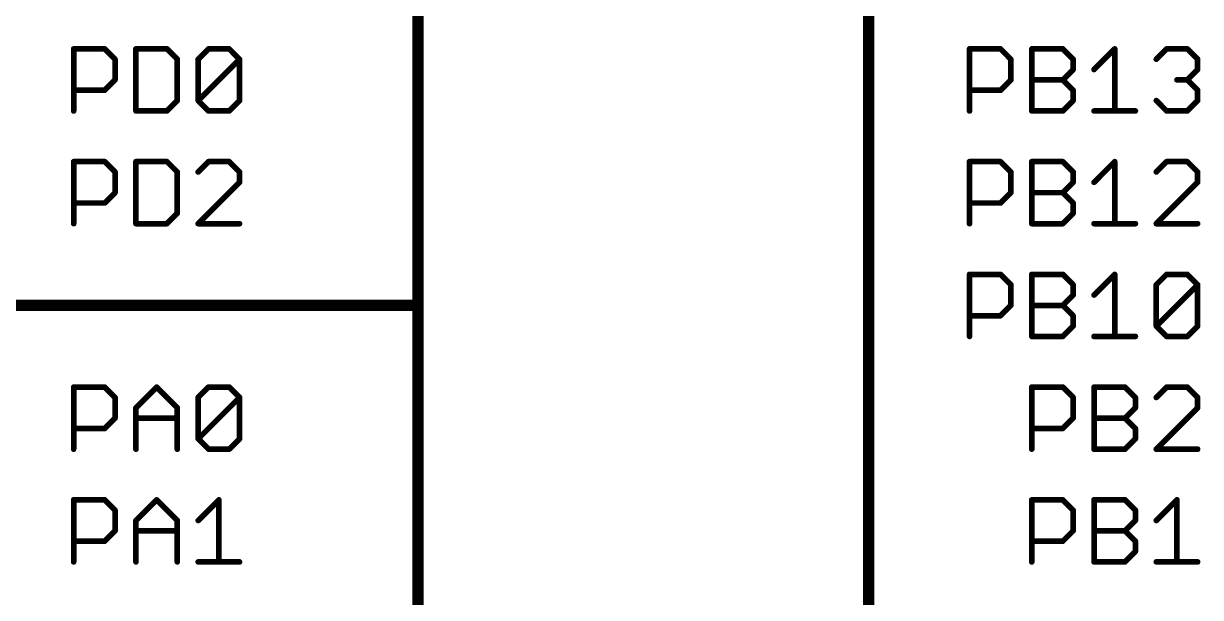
# Model space of a CAD drawing. Extents: x -173 to 61, y -47 to 113.
# Drawn here: x -21.59 to 4.94, y 26.44 to 39.37 of the extents above; entities that cross this region are included whole.
import ezdxf

# ---------------------------------------------------------------- set-up
doc = ezdxf.new("R2010")
doc.units = 0
doc.layers.add('94', color=14, linetype='CONTINUOUS')
doc.layers.add('95', color=251, linetype='CONTINUOUS')

msp = doc.modelspace()

# ---------------------------------------------------------------- linework, layer by layer
at = {"layer": '94', "const_width": 0.254}
for points in [[(-2.54, 55.88), (-2.54, -40.64)], [(-12.7, 40.64), (-12.7, 33.02)], [(-22.86, 33.02), (-12.7, 33.02)], [(-12.7, 33.02), (-12.7, -2.54)]]:
    msp.add_lwpolyline(points, dxfattribs=at)
at = {"layer": '94', "const_width": 0.127}
for points in [[(-12.6365, 33.02, 1), (-12.7635, 33.02)], [(-12.7635, 33.02, 1), (-12.6365, 33.02)], [(-12.7, 32.9565, 1), (-12.7, 33.0835)]]:
    msp.add_lwpolyline(points, format="xyb", dxfattribs=at)
at = {"layer": '95', "const_width": 0.127}
for points in [[(-20.4597, 37.4015), (-20.4597, 38.7997)], [(-20.4597, 38.7997), (-19.7606, 38.7997)], [(-19.7606, 38.7997), (-19.5276, 38.5667)], [(-19.0564, 38.7997), (-19.0564, 37.4015)], [(-18.3573, 38.7997), (-19.0564, 38.7997)], [(-18.1243, 38.5667), (-18.3573, 38.7997)], [(-17.6531, 38.5667), (-17.4201, 38.7997)], [(-17.4201, 38.7997), (-16.954, 38.7997)], [(-16.954, 38.7997), (-16.721, 38.5667)], [(-0.2664, 37.4015), (-0.2664, 38.7997)], [(-0.2664, 38.7997), (0.4327, 38.7997)], [(0.4327, 38.7997), (0.6657, 38.5667)], [(1.1369, 37.4015), (1.1369, 38.7997)], [(1.1369, 38.7997), (1.836, 38.7997)], [(1.836, 38.7997), (2.069, 38.5667)], [(2.5401, 38.3336), (3.0062, 38.7997)], [(3.0062, 38.7997), (3.0062, 37.4015)], [(3.9434, 38.5667), (4.1764, 38.7997)], [(4.1764, 38.7997), (4.6425, 38.7997)], [(4.6425, 38.7997), (4.8755, 38.5667)], [(-19.5276, 38.5667), (-19.5276, 38.1006)], [(-18.1243, 37.6345), (-18.1243, 38.5667)], [(-17.6531, 37.6345), (-17.6531, 38.5667)], [(-17.6531, 37.6345), (-16.721, 38.5667)], [(-16.721, 38.5667), (-16.721, 37.6345)], [(0.6657, 38.5667), (0.6657, 38.1006)], [(2.069, 38.5667), (2.069, 38.3336)], [(4.8755, 38.5667), (4.8755, 38.3336)], [(2.069, 38.3336), (1.836, 38.1006)], [(4.8755, 38.3336), (4.6425, 38.1006)], [(-19.5276, 38.1006), (-19.7606, 37.8676)], [(0.6657, 38.1006), (0.4327, 37.8676)], [(1.1369, 38.1006), (1.836, 38.1006)], [(1.836, 38.1006), (2.069, 37.8676)], [(4.6425, 38.1006), (4.4095, 38.1006)], [(4.6425, 38.1006), (4.8755, 37.8676)], [(-19.7606, 37.8676), (-20.4597, 37.8676)], [(-18.3573, 37.4015), (-18.1243, 37.6345)], [(-17.4201, 37.4015), (-17.6531, 37.6345)], [(-16.721, 37.6345), (-16.954, 37.4015)], [(0.4327, 37.8676), (-0.2664, 37.8676)], [(2.069, 37.6345), (1.836, 37.4015)], [(2.069, 37.8676), (2.069, 37.6345)], [(4.1764, 37.4015), (3.9434, 37.6345)], [(4.8755, 37.6345), (4.6425, 37.4015)], [(4.8755, 37.8676), (4.8755, 37.6345)], [(-19.0564, 37.4015), (-18.3573, 37.4015)], [(-16.954, 37.4015), (-17.4201, 37.4015)], [(1.836, 37.4015), (1.1369, 37.4015)], [(2.5401, 37.4015), (3.4723, 37.4015)], [(4.6425, 37.4015), (4.1764, 37.4015)], [(-20.4597, 34.8615), (-20.4597, 36.2597)], [(-20.4597, 36.2597), (-19.7606, 36.2597)], [(-19.7606, 36.2597), (-19.5276, 36.0267)], [(-19.5276, 36.0267), (-19.5276, 35.5606)], [(-19.0564, 36.2597), (-19.0564, 34.8615)], [(-18.3573, 36.2597), (-19.0564, 36.2597)], [(-18.1243, 36.0267), (-18.3573, 36.2597)], [(-18.1243, 35.0945), (-18.1243, 36.0267)], [(-17.4201, 36.2597), (-17.6531, 36.0267)], [(-16.954, 36.2597), (-17.4201, 36.2597)], [(-16.721, 36.0267), (-16.954, 36.2597)], [(-16.721, 35.7936), (-16.721, 36.0267)], [(-0.2664, 34.8615), (-0.2664, 36.2597)], [(-0.2664, 36.2597), (0.4327, 36.2597)], [(0.4327, 36.2597), (0.6657, 36.0267)], [(0.6657, 36.0267), (0.6657, 35.5606)], [(1.1369, 34.8615), (1.1369, 36.2597)], [(1.1369, 36.2597), (1.836, 36.2597)], [(1.836, 36.2597), (2.069, 36.0267)], [(2.069, 36.0267), (2.069, 35.7936)], [(2.5401, 35.7936), (3.0062, 36.2597)], [(3.0062, 36.2597), (3.0062, 34.8615)], [(4.1764, 36.2597), (3.9434, 36.0267)], [(4.6425, 36.2597), (4.1764, 36.2597)], [(4.8755, 36.0267), (4.6425, 36.2597)], [(4.8755, 35.7936), (4.8755, 36.0267)], [(-17.6531, 34.8615), (-16.721, 35.7936)], [(2.069, 35.7936), (1.836, 35.5606)], [(3.9434, 34.8615), (4.8755, 35.7936)], [(-19.5276, 35.5606), (-19.7606, 35.3276)], [(0.6657, 35.5606), (0.4327, 35.3276)], [(1.1369, 35.5606), (1.836, 35.5606)], [(1.836, 35.5606), (2.069, 35.3276)], [(-19.7606, 35.3276), (-20.4597, 35.3276)], [(0.4327, 35.3276), (-0.2664, 35.3276)], [(2.069, 35.3276), (2.069, 35.0945)], [(-18.3573, 34.8615), (-18.1243, 35.0945)], [(2.069, 35.0945), (1.836, 34.8615)], [(-19.0564, 34.8615), (-18.3573, 34.8615)], [(-16.721, 34.8615), (-17.6531, 34.8615)], [(1.836, 34.8615), (1.1369, 34.8615)], [(2.5401, 34.8615), (3.4723, 34.8615)], [(4.8755, 34.8615), (3.9434, 34.8615)], [(-0.2664, 32.3215), (-0.2664, 33.7197)], [(-0.2664, 33.7197), (0.4327, 33.7197)], [(0.4327, 33.7197), (0.6657, 33.4867)], [(1.1369, 32.3215), (1.1369, 33.7197)], [(1.1369, 33.7197), (1.836, 33.7197)], [(1.836, 33.7197), (2.069, 33.4867)], [(2.5401, 33.2536), (3.0062, 33.7197)], [(3.0062, 33.7197), (3.0062, 32.3215)], [(3.9434, 33.4867), (4.1764, 33.7197)], [(4.1764, 33.7197), (4.6425, 33.7197)], [(4.6425, 33.7197), (4.8755, 33.4867)], [(0.6657, 33.4867), (0.6657, 33.0206)], [(2.069, 33.4867), (2.069, 33.2536)], [(3.9434, 32.5545), (3.9434, 33.4867)], [(3.9434, 32.5545), (4.8755, 33.4867)], [(4.8755, 33.4867), (4.8755, 32.5545)], [(2.069, 33.2536), (1.836, 33.0206)], [(0.6657, 33.0206), (0.4327, 32.7876)], [(1.1369, 33.0206), (1.836, 33.0206)], [(1.836, 33.0206), (2.069, 32.7876)], [(0.4327, 32.7876), (-0.2664, 32.7876)], [(2.069, 32.7876), (2.069, 32.5545)], [(1.836, 32.3215), (1.1369, 32.3215)], [(2.069, 32.5545), (1.836, 32.3215)], [(2.5401, 32.3215), (3.4723, 32.3215)], [(4.1764, 32.3215), (3.9434, 32.5545)], [(4.6425, 32.3215), (4.1764, 32.3215)], [(4.8755, 32.5545), (4.6425, 32.3215)], [(-20.4597, 29.7815), (-20.4597, 31.1797)], [(-20.4597, 31.1797), (-19.7606, 31.1797)], [(-19.7606, 31.1797), (-19.5276, 30.9467)], [(-19.0564, 30.7136), (-18.5904, 31.1797)], [(-18.5904, 31.1797), (-18.1243, 30.7136)], [(-17.6531, 30.9467), (-17.4201, 31.1797)], [(-17.4201, 31.1797), (-16.954, 31.1797)], [(-16.954, 31.1797), (-16.721, 30.9467)], [(1.1369, 29.7815), (1.1369, 31.1797)], [(1.1369, 31.1797), (1.836, 31.1797)], [(1.836, 31.1797), (2.069, 30.9467)], [(2.5401, 29.7815), (2.5401, 31.1797)], [(2.5401, 31.1797), (3.2392, 31.1797)], [(3.2392, 31.1797), (3.4723, 30.9467)], [(4.1764, 31.1797), (3.9434, 30.9467)], [(4.6425, 31.1797), (4.1764, 31.1797)], [(4.8755, 30.9467), (4.6425, 31.1797)], [(-19.5276, 30.9467), (-19.5276, 30.4806)], [(-19.0564, 29.7815), (-19.0564, 30.7136)], [(-18.1243, 30.7136), (-18.1243, 29.7815)], [(-17.6531, 30.0145), (-17.6531, 30.9467)], [(-17.6531, 30.0145), (-16.721, 30.9467)], [(-16.721, 30.9467), (-16.721, 30.0145)], [(2.069, 30.9467), (2.069, 30.4806)], [(3.4723, 30.7136), (3.2392, 30.4806)], [(3.4723, 30.9467), (3.4723, 30.7136)], [(3.9434, 29.7815), (4.8755, 30.7136)], [(4.8755, 30.7136), (4.8755, 30.9467)], [(-19.5276, 30.4806), (-19.7606, 30.2476)], [(-19.0564, 30.4806), (-18.1243, 30.4806)], [(2.069, 30.4806), (1.836, 30.2476)], [(2.5401, 30.4806), (3.2392, 30.4806)], [(3.2392, 30.4806), (3.4723, 30.2476)], [(-19.7606, 30.2476), (-20.4597, 30.2476)], [(1.836, 30.2476), (1.1369, 30.2476)], [(3.4723, 30.2476), (3.4723, 30.0145)], [(-17.4201, 29.7815), (-17.6531, 30.0145)], [(-16.721, 30.0145), (-16.954, 29.7815)], [(3.4723, 30.0145), (3.2392, 29.7815)], [(-16.954, 29.7815), (-17.4201, 29.7815)], [(3.2392, 29.7815), (2.5401, 29.7815)], [(4.8755, 29.7815), (3.9434, 29.7815)], [(-20.4597, 27.2415), (-20.4597, 28.6397)], [(-20.4597, 28.6397), (-19.7606, 28.6397)], [(-19.7606, 28.6397), (-19.5276, 28.4067)], [(-19.0564, 28.1736), (-18.5904, 28.6397)], [(-18.5904, 28.6397), (-18.1243, 28.1736)], [(-17.6531, 28.1736), (-17.1871, 28.6397)], [(-17.1871, 28.6397), (-17.1871, 27.2415)], [(1.1369, 27.2415), (1.1369, 28.6397)], [(1.1369, 28.6397), (1.836, 28.6397)], [(1.836, 28.6397), (2.069, 28.4067)], [(2.5401, 27.2415), (2.5401, 28.6397)], [(2.5401, 28.6397), (3.2392, 28.6397)], [(3.2392, 28.6397), (3.4723, 28.4067)], [(3.9434, 28.1736), (4.4095, 28.6397)], [(4.4095, 28.6397), (4.4095, 27.2415)], [(-19.5276, 28.4067), (-19.5276, 27.9406)], [(2.069, 28.4067), (2.069, 27.9406)], [(3.4723, 28.4067), (3.4723, 28.1736)], [(-19.0564, 27.2415), (-19.0564, 28.1736)], [(-18.1243, 28.1736), (-18.1243, 27.2415)], [(3.4723, 28.1736), (3.2392, 27.9406)], [(-19.5276, 27.9406), (-19.7606, 27.7076)], [(-19.0564, 27.9406), (-18.1243, 27.9406)], [(2.069, 27.9406), (1.836, 27.7076)], [(2.5401, 27.9406), (3.2392, 27.9406)], [(3.2392, 27.9406), (3.4723, 27.7076)], [(-19.7606, 27.7076), (-20.4597, 27.7076)], [(1.836, 27.7076), (1.1369, 27.7076)], [(3.4723, 27.7076), (3.4723, 27.4745)], [(3.4723, 27.4745), (3.2392, 27.2415)], [(-17.6531, 27.2415), (-16.721, 27.2415)], [(3.2392, 27.2415), (2.5401, 27.2415)], [(3.9434, 27.2415), (4.8755, 27.2415)]]:
    msp.add_lwpolyline(points, dxfattribs=at)
at = {"layer": '95', "const_width": 0.0635}
for points in [[(-20.428, 38.7997, 1), (-20.4915, 38.7997)], [(-20.4597, 38.8314, 1), (-20.4597, 38.7679)], [(-19.7382, 38.8221, 1), (-19.7831, 38.7772)], [(-19.7606, 38.7679, 1), (-19.7606, 38.8314)], [(-19.0247, 38.7997, 1), (-19.0882, 38.7997)], [(-19.0564, 38.8314, 1), (-19.0564, 38.7679)], [(-18.3349, 38.8221, 1), (-18.3798, 38.7772)], [(-18.3573, 38.7679, 1), (-18.3573, 38.8314)], [(-17.4201, 38.8314, 1), (-17.4201, 38.7679)], [(-17.3977, 38.7772, 1), (-17.4426, 38.8221)], [(-16.9316, 38.8221, 1), (-16.9765, 38.7772)], [(-16.954, 38.7679, 1), (-16.954, 38.8314)], [(-0.2347, 38.7997, 1), (-0.2982, 38.7997)], [(-0.2664, 38.8314, 1), (-0.2664, 38.7679)], [(0.4551, 38.8221, 1), (0.4102, 38.7772)], [(0.4327, 38.7679, 1), (0.4327, 38.8314)], [(1.1686, 38.7997, 1), (1.1051, 38.7997)], [(1.1369, 38.8314, 1), (1.1369, 38.7679)], [(1.8584, 38.8221, 1), (1.8135, 38.7772)], [(1.836, 38.7679, 1), (1.836, 38.8314)], [(3.038, 38.7997, 1), (2.9745, 38.7997)], [(3.0287, 38.7772, 1), (2.9838, 38.8221)], [(4.1764, 38.8314, 1), (4.1764, 38.7679)], [(4.1989, 38.7772, 1), (4.154, 38.8221)], [(4.665, 38.8221, 1), (4.6201, 38.7772)], [(4.6425, 38.7679, 1), (4.6425, 38.8314)], [(-19.4958, 38.5667, 1), (-19.5593, 38.5667)], [(-19.55, 38.5442, 1), (-19.5051, 38.5891)], [(-18.0925, 38.5667, 1), (-18.156, 38.5667)], [(-18.1467, 38.5442, 1), (-18.1018, 38.5891)], [(-17.6214, 38.5667, 1), (-17.6849, 38.5667)], [(-17.6756, 38.5891, 1), (-17.6307, 38.5442)], [(-16.6893, 38.5667, 1), (-16.7528, 38.5667)], [(-16.6986, 38.5442, 1), (-16.7435, 38.5891)], [(-16.7435, 38.5442, 1), (-16.6986, 38.5891)], [(0.6975, 38.5667, 1), (0.634, 38.5667)], [(0.6433, 38.5442, 1), (0.6882, 38.5891)], [(2.1007, 38.5667, 1), (2.0372, 38.5667)], [(2.0465, 38.5442, 1), (2.0914, 38.5891)], [(3.921, 38.5891, 1), (3.9659, 38.5442)], [(4.9073, 38.5667, 1), (4.8438, 38.5667)], [(4.8531, 38.5442, 1), (4.898, 38.5891)], [(2.0372, 38.3336, 1), (2.1007, 38.3336)], [(2.0914, 38.3112, 1), (2.0465, 38.3561)], [(2.5177, 38.3561, 1), (2.5626, 38.3112)], [(4.8438, 38.3336, 1), (4.9073, 38.3336)], [(4.898, 38.3112, 1), (4.8531, 38.3561)], [(-19.5593, 38.1006, 1), (-19.4958, 38.1006)], [(-19.5051, 38.0781, 1), (-19.55, 38.123)], [(0.634, 38.1006, 1), (0.6975, 38.1006)], [(0.6882, 38.0781, 1), (0.6433, 38.123)], [(1.1369, 38.1323, 1), (1.1369, 38.0688)], [(1.8584, 38.123, 1), (1.8135, 38.0781)], [(1.8135, 38.123, 1), (1.8584, 38.0781)], [(1.836, 38.0688, 1), (1.836, 38.1323)], [(4.4095, 38.1323, 1), (4.4095, 38.0688)], [(4.665, 38.123, 1), (4.6201, 38.0781)], [(4.6201, 38.123, 1), (4.665, 38.0781)], [(4.6425, 38.0688, 1), (4.6425, 38.1323)], [(-20.4597, 37.8993, 1), (-20.4597, 37.8358)], [(-19.7831, 37.89, 1), (-19.7382, 37.8451)], [(-19.7606, 37.8358, 1), (-19.7606, 37.8993)], [(-18.1018, 37.6121, 1), (-18.1467, 37.657)], [(-17.6307, 37.657, 1), (-17.6756, 37.6121)], [(-17.6756, 37.657, 1), (-17.6307, 37.6121)], [(-16.6986, 37.6121, 1), (-16.7435, 37.657)], [(-0.2664, 37.8993, 1), (-0.2664, 37.8358)], [(0.4102, 37.89, 1), (0.4551, 37.8451)], [(0.4327, 37.8358, 1), (0.4327, 37.8993)], [(2.1007, 37.8676, 1), (2.0372, 37.8676)], [(2.0465, 37.8451, 1), (2.0914, 37.89)], [(2.0914, 37.6121, 1), (2.0465, 37.657)], [(3.9659, 37.657, 1), (3.921, 37.6121)], [(4.9073, 37.8676, 1), (4.8438, 37.8676)], [(4.8531, 37.8451, 1), (4.898, 37.89)], [(4.898, 37.6121, 1), (4.8531, 37.657)], [(-20.4915, 37.4015, 1), (-20.428, 37.4015)], [(-19.0564, 37.4333, 1), (-19.0564, 37.3697)], [(-19.0882, 37.4015, 1), (-19.0247, 37.4015)], [(-18.3798, 37.424, 1), (-18.3349, 37.379)], [(-18.3573, 37.3697, 1), (-18.3573, 37.4333)], [(-18.156, 37.6345, 1), (-18.0925, 37.6345)], [(-17.6849, 37.6345, 1), (-17.6214, 37.6345)], [(-17.4201, 37.4333, 1), (-17.4201, 37.3697)], [(-17.4426, 37.379, 1), (-17.3977, 37.424)], [(-16.9765, 37.424, 1), (-16.9316, 37.379)], [(-16.954, 37.3697, 1), (-16.954, 37.4333)], [(-16.7528, 37.6345, 1), (-16.6893, 37.6345)], [(-0.2982, 37.4015, 1), (-0.2347, 37.4015)], [(1.1369, 37.4333, 1), (1.1369, 37.3697)], [(1.1051, 37.4015, 1), (1.1686, 37.4015)], [(1.8135, 37.424, 1), (1.8584, 37.379)], [(1.836, 37.3697, 1), (1.836, 37.4333)], [(2.0372, 37.6345, 1), (2.1007, 37.6345)], [(2.5401, 37.4333, 1), (2.5401, 37.3697)], [(2.9745, 37.4015, 1), (3.038, 37.4015)], [(3.4723, 37.3697, 1), (3.4723, 37.4333)], [(4.1764, 37.4333, 1), (4.1764, 37.3697)], [(4.154, 37.379, 1), (4.1989, 37.424)], [(4.6201, 37.424, 1), (4.665, 37.379)], [(4.6425, 37.3697, 1), (4.6425, 37.4333)], [(4.8438, 37.6345, 1), (4.9073, 37.6345)], [(-20.428, 36.2597, 1), (-20.4915, 36.2597)], [(-20.4597, 36.2914, 1), (-20.4597, 36.2279)], [(-19.7382, 36.2821, 1), (-19.7831, 36.2372)], [(-19.7606, 36.2279, 1), (-19.7606, 36.2914)], [(-19.4958, 36.0267, 1), (-19.5593, 36.0267)], [(-19.55, 36.0042, 1), (-19.5051, 36.0491)], [(-19.0247, 36.2597, 1), (-19.0882, 36.2597)], [(-19.0564, 36.2914, 1), (-19.0564, 36.2279)], [(-18.3349, 36.2821, 1), (-18.3798, 36.2372)], [(-18.3573, 36.2279, 1), (-18.3573, 36.2914)], [(-18.0925, 36.0267, 1), (-18.156, 36.0267)], [(-18.1467, 36.0042, 1), (-18.1018, 36.0491)], [(-17.6756, 36.0491, 1), (-17.6307, 36.0042)], [(-17.4201, 36.2914, 1), (-17.4201, 36.2279)], [(-17.3977, 36.2372, 1), (-17.4426, 36.2821)], [(-16.9316, 36.2821, 1), (-16.9765, 36.2372)], [(-16.954, 36.2279, 1), (-16.954, 36.2914)], [(-16.6893, 36.0267, 1), (-16.7528, 36.0267)], [(-16.7435, 36.0042, 1), (-16.6986, 36.0491)], [(-0.2347, 36.2597, 1), (-0.2982, 36.2597)], [(-0.2664, 36.2914, 1), (-0.2664, 36.2279)], [(0.4551, 36.2821, 1), (0.4102, 36.2372)], [(0.4327, 36.2279, 1), (0.4327, 36.2914)], [(0.6975, 36.0267, 1), (0.634, 36.0267)], [(0.6433, 36.0042, 1), (0.6882, 36.0491)], [(1.1686, 36.2597, 1), (1.1051, 36.2597)], [(1.1369, 36.2914, 1), (1.1369, 36.2279)], [(1.8584, 36.2821, 1), (1.8135, 36.2372)], [(1.836, 36.2279, 1), (1.836, 36.2914)], [(2.1007, 36.0267, 1), (2.0372, 36.0267)], [(2.0465, 36.0042, 1), (2.0914, 36.0491)], [(3.038, 36.2597, 1), (2.9745, 36.2597)], [(3.0287, 36.2372, 1), (2.9838, 36.2821)], [(3.921, 36.0491, 1), (3.9659, 36.0042)], [(4.1764, 36.2914, 1), (4.1764, 36.2279)], [(4.1989, 36.2372, 1), (4.154, 36.2821)], [(4.665, 36.2821, 1), (4.6201, 36.2372)], [(4.6425, 36.2279, 1), (4.6425, 36.2914)], [(4.9073, 36.0267, 1), (4.8438, 36.0267)], [(4.8531, 36.0042, 1), (4.898, 36.0491)], [(-16.7528, 35.7936, 1), (-16.6893, 35.7936)], [(-16.6986, 35.7712, 1), (-16.7435, 35.8161)], [(2.0372, 35.7936, 1), (2.1007, 35.7936)], [(2.0914, 35.7712, 1), (2.0465, 35.8161)], [(2.5177, 35.8161, 1), (2.5626, 35.7712)], [(4.8438, 35.7936, 1), (4.9073, 35.7936)], [(4.898, 35.7712, 1), (4.8531, 35.8161)], [(-19.5593, 35.5606, 1), (-19.4958, 35.5606)], [(-19.5051, 35.5381, 1), (-19.55, 35.583)], [(0.634, 35.5606, 1), (0.6975, 35.5606)], [(0.6882, 35.5381, 1), (0.6433, 35.583)], [(1.1369, 35.5923, 1), (1.1369, 35.5288)], [(1.8584, 35.583, 1), (1.8135, 35.5381)], [(1.8135, 35.583, 1), (1.8584, 35.5381)], [(1.836, 35.5288, 1), (1.836, 35.5923)], [(-20.4597, 35.3593, 1), (-20.4597, 35.2958)], [(-19.7831, 35.35, 1), (-19.7382, 35.3051)], [(-19.7606, 35.2958, 1), (-19.7606, 35.3593)], [(-0.2664, 35.3593, 1), (-0.2664, 35.2958)], [(0.4102, 35.35, 1), (0.4551, 35.3051)], [(0.4327, 35.2958, 1), (0.4327, 35.3593)], [(2.1007, 35.3276, 1), (2.0372, 35.3276)], [(2.0465, 35.3051, 1), (2.0914, 35.35)], [(-18.156, 35.0945, 1), (-18.0925, 35.0945)], [(-18.1018, 35.0721, 1), (-18.1467, 35.117)], [(2.0372, 35.0945, 1), (2.1007, 35.0945)], [(2.0914, 35.0721, 1), (2.0465, 35.117)], [(-20.4915, 34.8615, 1), (-20.428, 34.8615)], [(-19.0564, 34.8933, 1), (-19.0564, 34.8297)], [(-19.0882, 34.8615, 1), (-19.0247, 34.8615)], [(-18.3798, 34.884, 1), (-18.3349, 34.839)], [(-18.3573, 34.8297, 1), (-18.3573, 34.8933)], [(-17.6756, 34.884, 1), (-17.6307, 34.839)], [(-17.6531, 34.8933, 1), (-17.6531, 34.8297)], [(-16.721, 34.8297, 1), (-16.721, 34.8933)], [(-0.2982, 34.8615, 1), (-0.2347, 34.8615)], [(1.1369, 34.8933, 1), (1.1369, 34.8297)], [(1.1051, 34.8615, 1), (1.1686, 34.8615)], [(1.8135, 34.884, 1), (1.8584, 34.839)], [(1.836, 34.8297, 1), (1.836, 34.8933)], [(2.5401, 34.8933, 1), (2.5401, 34.8297)], [(2.9745, 34.8615, 1), (3.038, 34.8615)], [(3.4723, 34.8297, 1), (3.4723, 34.8933)], [(3.9434, 34.8933, 1), (3.9434, 34.8297)], [(3.921, 34.884, 1), (3.9659, 34.839)], [(4.8755, 34.8297, 1), (4.8755, 34.8933)], [(-0.2347, 33.7197, 1), (-0.2982, 33.7197)], [(-0.2664, 33.7514, 1), (-0.2664, 33.6879)], [(0.4551, 33.7421, 1), (0.4102, 33.6972)], [(0.4327, 33.6879, 1), (0.4327, 33.7514)], [(1.1686, 33.7197, 1), (1.1051, 33.7197)], [(1.1369, 33.7514, 1), (1.1369, 33.6879)], [(1.8584, 33.7421, 1), (1.8135, 33.6972)], [(1.836, 33.6879, 1), (1.836, 33.7514)], [(3.038, 33.7197, 1), (2.9745, 33.7197)], [(3.0287, 33.6972, 1), (2.9838, 33.7421)], [(4.1764, 33.7514, 1), (4.1764, 33.6879)], [(4.1989, 33.6972, 1), (4.154, 33.7421)], [(4.665, 33.7421, 1), (4.6201, 33.6972)], [(4.6425, 33.6879, 1), (4.6425, 33.7514)], [(0.6975, 33.4867, 1), (0.634, 33.4867)], [(0.6433, 33.4642, 1), (0.6882, 33.5091)], [(2.1007, 33.4867, 1), (2.0372, 33.4867)], [(2.0465, 33.4642, 1), (2.0914, 33.5091)], [(3.9752, 33.4867, 1), (3.9117, 33.4867)], [(3.921, 33.5091, 1), (3.9659, 33.4642)], [(4.9073, 33.4867, 1), (4.8438, 33.4867)], [(4.898, 33.4642, 1), (4.8531, 33.5091)], [(4.8531, 33.4642, 1), (4.898, 33.5091)], [(2.0372, 33.2536, 1), (2.1007, 33.2536)], [(2.0914, 33.2312, 1), (2.0465, 33.2761)], [(2.5177, 33.2761, 1), (2.5626, 33.2312)], [(0.634, 33.0206, 1), (0.6975, 33.0206)], [(0.6882, 32.9981, 1), (0.6433, 33.043)], [(1.1369, 33.0523, 1), (1.1369, 32.9888)], [(1.8584, 33.043, 1), (1.8135, 32.9981)], [(1.8135, 33.043, 1), (1.8584, 32.9981)], [(1.836, 32.9888, 1), (1.836, 33.0523)], [(-0.2664, 32.8193, 1), (-0.2664, 32.7558)], [(0.4102, 32.81, 1), (0.4551, 32.7651)], [(0.4327, 32.7558, 1), (0.4327, 32.8193)], [(2.1007, 32.7876, 1), (2.0372, 32.7876)], [(2.0465, 32.7651, 1), (2.0914, 32.81)], [(1.1369, 32.3533, 1), (1.1369, 32.2897)], [(1.8135, 32.344, 1), (1.8584, 32.299)], [(1.836, 32.2897, 1), (1.836, 32.3533)], [(2.0372, 32.5545, 1), (2.1007, 32.5545)], [(2.0914, 32.5321, 1), (2.0465, 32.577)], [(2.5401, 32.3533, 1), (2.5401, 32.2897)], [(3.4723, 32.2897, 1), (3.4723, 32.3533)], [(3.9659, 32.577, 1), (3.921, 32.5321)], [(3.921, 32.577, 1), (3.9659, 32.5321)], [(3.9117, 32.5545, 1), (3.9752, 32.5545)], [(4.1764, 32.3533, 1), (4.1764, 32.2897)], [(4.154, 32.299, 1), (4.1989, 32.344)], [(4.6201, 32.344, 1), (4.665, 32.299)], [(4.6425, 32.2897, 1), (4.6425, 32.3533)], [(4.8438, 32.5545, 1), (4.9073, 32.5545)], [(4.898, 32.5321, 1), (4.8531, 32.577)], [(-0.2982, 32.3215, 1), (-0.2347, 32.3215)], [(1.1051, 32.3215, 1), (1.1686, 32.3215)], [(2.9745, 32.3215, 1), (3.038, 32.3215)], [(-20.428, 31.1797, 1), (-20.4915, 31.1797)], [(-20.4597, 31.2114, 1), (-20.4597, 31.1479)], [(-19.7382, 31.2021, 1), (-19.7831, 31.1572)], [(-19.7606, 31.1479, 1), (-19.7606, 31.2114)], [(-18.5679, 31.2021, 1), (-18.6128, 31.1572)], [(-18.5679, 31.1572, 1), (-18.6128, 31.2021)], [(-17.4201, 31.2114, 1), (-17.4201, 31.1479)], [(-17.3977, 31.1572, 1), (-17.4426, 31.2021)], [(-16.9316, 31.2021, 1), (-16.9765, 31.1572)], [(-16.954, 31.1479, 1), (-16.954, 31.2114)], [(1.1686, 31.1797, 1), (1.1051, 31.1797)], [(1.1369, 31.2114, 1), (1.1369, 31.1479)], [(1.8584, 31.2021, 1), (1.8135, 31.1572)], [(1.836, 31.1479, 1), (1.836, 31.2114)], [(2.5719, 31.1797, 1), (2.5084, 31.1797)], [(2.5401, 31.2114, 1), (2.5401, 31.1479)], [(3.2617, 31.2021, 1), (3.2168, 31.1572)], [(3.2392, 31.1479, 1), (3.2392, 31.2114)], [(4.1764, 31.2114, 1), (4.1764, 31.1479)], [(4.1989, 31.1572, 1), (4.154, 31.2021)], [(4.665, 31.2021, 1), (4.6201, 31.1572)], [(4.6425, 31.1479, 1), (4.6425, 31.2114)], [(-19.4958, 30.9467, 1), (-19.5593, 30.9467)], [(-19.55, 30.9242, 1), (-19.5051, 30.9691)], [(-19.0247, 30.7136, 1), (-19.0882, 30.7136)], [(-18.0925, 30.7136, 1), (-18.156, 30.7136)], [(-17.6214, 30.9467, 1), (-17.6849, 30.9467)], [(-17.6756, 30.9691, 1), (-17.6307, 30.9242)], [(-16.6893, 30.9467, 1), (-16.7528, 30.9467)], [(-16.6986, 30.9242, 1), (-16.7435, 30.9691)], [(-16.7435, 30.9242, 1), (-16.6986, 30.9691)], [(2.1007, 30.9467, 1), (2.0372, 30.9467)], [(2.0465, 30.9242, 1), (2.0914, 30.9691)], [(3.504, 30.9467, 1), (3.4405, 30.9467)], [(3.4498, 30.9242, 1), (3.4947, 30.9691)], [(3.4947, 30.6912, 1), (3.4498, 30.7361)], [(3.921, 30.9691, 1), (3.9659, 30.9242)], [(4.9073, 30.9467, 1), (4.8438, 30.9467)], [(4.8531, 30.9242, 1), (4.898, 30.9691)], [(4.898, 30.6912, 1), (4.8531, 30.7361)], [(-19.5593, 30.4806, 1), (-19.4958, 30.4806)], [(-19.5051, 30.4581, 1), (-19.55, 30.503)], [(-19.0789, 30.7361, 1), (-19.034, 30.6912)], [(-19.0564, 30.5123, 1), (-19.0564, 30.4488)], [(-18.1467, 30.6912, 1), (-18.1018, 30.7361)], [(-18.1243, 30.4488, 1), (-18.1243, 30.5123)], [(2.0372, 30.4806, 1), (2.1007, 30.4806)], [(2.0914, 30.4581, 1), (2.0465, 30.503)], [(2.5401, 30.5123, 1), (2.5401, 30.4488)], [(3.2617, 30.503, 1), (3.2168, 30.4581)], [(3.2168, 30.503, 1), (3.2617, 30.4581)], [(3.2392, 30.4488, 1), (3.2392, 30.5123)], [(3.4405, 30.7136, 1), (3.504, 30.7136)], [(4.8438, 30.7136, 1), (4.9073, 30.7136)], [(-20.4597, 30.2793, 1), (-20.4597, 30.2158)], [(-19.7831, 30.27, 1), (-19.7382, 30.2251)], [(-19.7606, 30.2158, 1), (-19.7606, 30.2793)], [(1.1369, 30.2793, 1), (1.1369, 30.2158)], [(1.8135, 30.27, 1), (1.8584, 30.2251)], [(1.836, 30.2158, 1), (1.836, 30.2793)], [(3.504, 30.2476, 1), (3.4405, 30.2476)], [(3.4498, 30.2251, 1), (3.4947, 30.27)], [(-17.6307, 30.037, 1), (-17.6756, 29.9921)], [(-17.6756, 30.037, 1), (-17.6307, 29.9921)], [(-17.6849, 30.0145, 1), (-17.6214, 30.0145)], [(-16.7528, 30.0145, 1), (-16.6893, 30.0145)], [(-16.6986, 29.9921, 1), (-16.7435, 30.037)], [(3.4405, 30.0145, 1), (3.504, 30.0145)], [(3.4947, 29.9921, 1), (3.4498, 30.037)], [(-20.4915, 29.7815, 1), (-20.428, 29.7815)], [(-19.0882, 29.7815, 1), (-19.0247, 29.7815)], [(-18.156, 29.7815, 1), (-18.0925, 29.7815)], [(-17.4201, 29.8133, 1), (-17.4201, 29.7498)], [(-17.4426, 29.759, 1), (-17.3977, 29.804)], [(-16.9765, 29.804, 1), (-16.9316, 29.759)], [(-16.954, 29.7498, 1), (-16.954, 29.8133)], [(1.1051, 29.7815, 1), (1.1686, 29.7815)], [(2.5401, 29.8133, 1), (2.5401, 29.7498)], [(2.5084, 29.7815, 1), (2.5719, 29.7815)], [(3.2168, 29.804, 1), (3.2617, 29.759)], [(3.2392, 29.7498, 1), (3.2392, 29.8133)], [(3.9434, 29.8133, 1), (3.9434, 29.7498)], [(3.921, 29.804, 1), (3.9659, 29.759)], [(4.8755, 29.7498, 1), (4.8755, 29.8133)], [(-20.428, 28.6397, 1), (-20.4915, 28.6397)], [(-20.4597, 28.6714, 1), (-20.4597, 28.6079)], [(-19.7382, 28.6621, 1), (-19.7831, 28.6172)], [(-19.7606, 28.6079, 1), (-19.7606, 28.6714)], [(-18.5679, 28.6621, 1), (-18.6128, 28.6172)], [(-18.5679, 28.6172, 1), (-18.6128, 28.6621)], [(-17.1553, 28.6397, 1), (-17.2188, 28.6397)], [(-17.1646, 28.6172, 1), (-17.2095, 28.6621)], [(1.1686, 28.6397, 1), (1.1051, 28.6397)], [(1.1369, 28.6714, 1), (1.1369, 28.6079)], [(1.8584, 28.6621, 1), (1.8135, 28.6172)], [(1.836, 28.6079, 1), (1.836, 28.6714)], [(2.5719, 28.6397, 1), (2.5084, 28.6397)], [(2.5401, 28.6714, 1), (2.5401, 28.6079)], [(3.2617, 28.6621, 1), (3.2168, 28.6172)], [(3.2392, 28.6079, 1), (3.2392, 28.6714)], [(4.4412, 28.6397, 1), (4.3777, 28.6397)], [(4.4319, 28.6172, 1), (4.387, 28.6621)], [(-19.4958, 28.4067, 1), (-19.5593, 28.4067)], [(-19.55, 28.3842, 1), (-19.5051, 28.4291)], [(2.1007, 28.4067, 1), (2.0372, 28.4067)], [(2.0465, 28.3842, 1), (2.0914, 28.4291)], [(3.504, 28.4067, 1), (3.4405, 28.4067)], [(3.4498, 28.3842, 1), (3.4947, 28.4291)], [(-19.0247, 28.1736, 1), (-19.0882, 28.1736)], [(-19.0789, 28.1961, 1), (-19.034, 28.1512)], [(-18.0925, 28.1736, 1), (-18.156, 28.1736)], [(-18.1467, 28.1512, 1), (-18.1018, 28.1961)], [(-17.6756, 28.1961, 1), (-17.6307, 28.1512)], [(3.4405, 28.1736, 1), (3.504, 28.1736)], [(3.4947, 28.1512, 1), (3.4498, 28.1961)], [(3.921, 28.1961, 1), (3.9659, 28.1512)], [(-19.5593, 27.9406, 1), (-19.4958, 27.9406)], [(-19.5051, 27.9181, 1), (-19.55, 27.963)], [(-19.0564, 27.9723, 1), (-19.0564, 27.9088)], [(-18.1243, 27.9088, 1), (-18.1243, 27.9723)], [(2.0372, 27.9406, 1), (2.1007, 27.9406)], [(2.0914, 27.9181, 1), (2.0465, 27.963)], [(2.5401, 27.9723, 1), (2.5401, 27.9088)], [(3.2617, 27.963, 1), (3.2168, 27.9181)], [(3.2168, 27.963, 1), (3.2617, 27.9181)], [(3.2392, 27.9088, 1), (3.2392, 27.9723)], [(-20.4597, 27.7393, 1), (-20.4597, 27.6758)], [(-19.7831, 27.73, 1), (-19.7382, 27.6851)], [(-19.7606, 27.6758, 1), (-19.7606, 27.7393)], [(1.1369, 27.7393, 1), (1.1369, 27.6758)], [(1.8135, 27.73, 1), (1.8584, 27.6851)], [(1.836, 27.6758, 1), (1.836, 27.7393)], [(3.504, 27.7076, 1), (3.4405, 27.7076)], [(3.4498, 27.6851, 1), (3.4947, 27.73)], [(3.4405, 27.4745, 1), (3.504, 27.4745)], [(3.4947, 27.4521, 1), (3.4498, 27.497)], [(-20.4915, 27.2415, 1), (-20.428, 27.2415)], [(-19.0882, 27.2415, 1), (-19.0247, 27.2415)], [(-18.156, 27.2415, 1), (-18.0925, 27.2415)], [(-17.6531, 27.2733, 1), (-17.6531, 27.2098)], [(-17.2188, 27.2415, 1), (-17.1553, 27.2415)], [(-16.721, 27.2098, 1), (-16.721, 27.2733)], [(1.1051, 27.2415, 1), (1.1686, 27.2415)], [(2.5401, 27.2733, 1), (2.5401, 27.2098)], [(2.5084, 27.2415, 1), (2.5719, 27.2415)], [(3.2168, 27.264, 1), (3.2617, 27.219)], [(3.2392, 27.2098, 1), (3.2392, 27.2733)], [(3.9434, 27.2733, 1), (3.9434, 27.2098)], [(4.3777, 27.2415, 1), (4.4412, 27.2415)], [(4.8755, 27.2098, 1), (4.8755, 27.2733)]]:
    msp.add_lwpolyline(points, format="xyb", dxfattribs=at)

doc.saveas('drawing.dxf')
